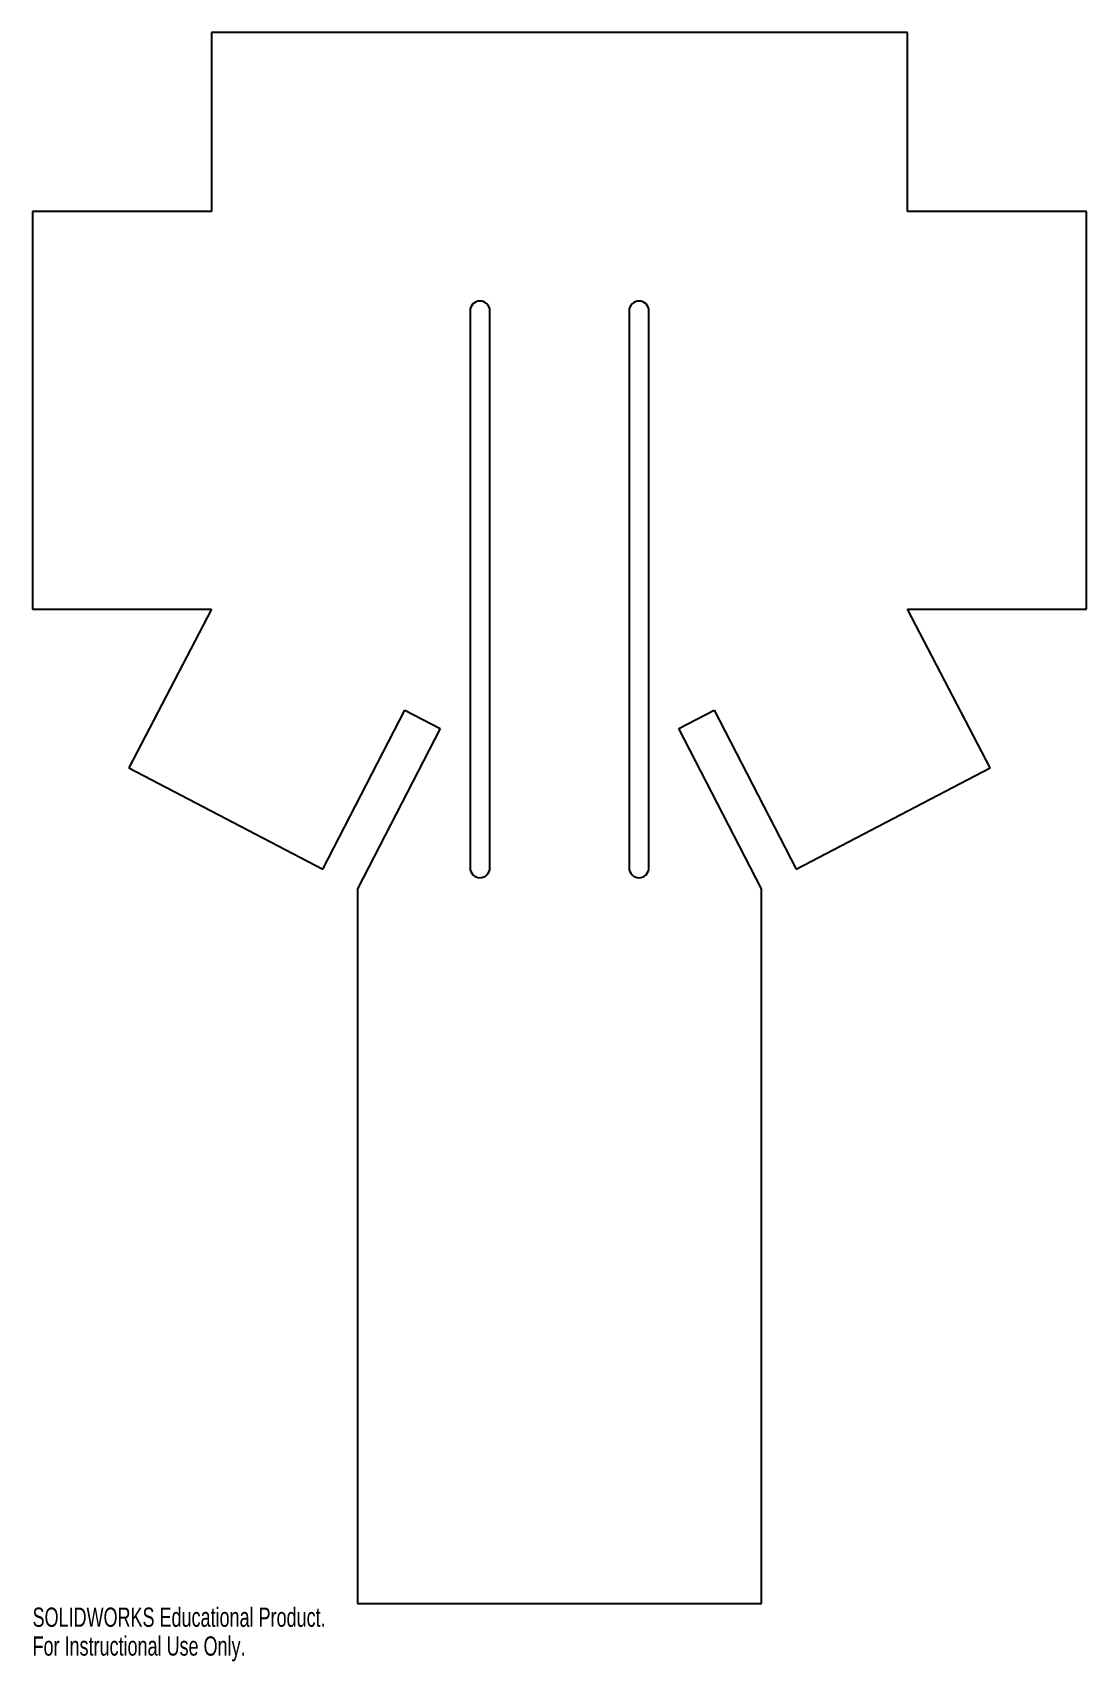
# Model space of a CAD drawing. Header units: millimetres. Extents: x -132 to 132, y -365 to 45.
import ezdxf

# ---------------------------------------------------------------- set-up
doc = ezdxf.new("R2010")
doc.units = ezdxf.units.MM
doc.styles.add('SLDTEXTSTYLE0', font='TXT', dxfattribs={"width": 0.7})

msp = doc.modelspace()

# ---------------------------------------------------------------- linework, layer by layer
at = {"color": 7, "linetype": 'Continuous', "lineweight": 25}
for p, q in [((87.5, 45), (-87.5, 45)), ((-87.5, 45), (-87.5, 0)), ((87.5, 0), (87.5, 45)), ((-132.5, 0), (-132.5, -100)), ((-87.5, 0), (-132.5, 0)), ((132.5, 0), (87.5, 0)), ((132.5, -100), (132.5, 0)), ((-22.5, -25), (-22.5, -165)), ((-17.5, -165), (-17.5, -25)), ((17.5, -25), (17.5, -165)), ((22.5, -165), (22.5, -25)), ((-132.5, -100), (-87.5, -100)), ((-87.5, -100), (-108.32, -139.9)), ((87.5, -100), (132.5, -100)), ((108.32, -139.9), (87.5, -100)), ((-59.55, -165.34), (-38.9, -125.36)), ((-38.9, -125.36), (-30, -130)), ((30, -130), (38.9, -125.36)), ((38.9, -125.36), (59.55, -165.34)), ((-30, -130), (-50.82, -170.3)), ((50.82, -170.3), (30, -130)), ((-108.32, -139.9), (-59.55, -165.34)), ((59.55, -165.34), (108.32, -139.9)), ((-50.82, -170.3), (-50.82, -350)), ((50.82, -350), (50.82, -170.3)), ((-50.82, -350), (50.82, -350))]:
    msp.add_line(p, q, dxfattribs=at)
for centre, start, end in [((-20, -25), 0, 180), ((20, -25), 0, 180), ((-20, -165), 180, 0), ((20, -165), 180, 0)]:
    msp.add_arc(centre, 2.5, start, end, dxfattribs=at)

# ---------------------------------------------------------------- texts
at = {"color": 7, "linetype": 'Continuous', "char_height": 4.8336, "attachment_point": 1, "style": 'SLDTEXTSTYLE0'}
for s, insert in [('SOLIDWORKS Educational Product.', (-132.5, -351.02)), ('For Instructional Use Only.', (-132.5, -358.27))]:
    msp.add_mtext(s, dxfattribs=dict(at, insert=insert))

doc.saveas('drawing.dxf')
